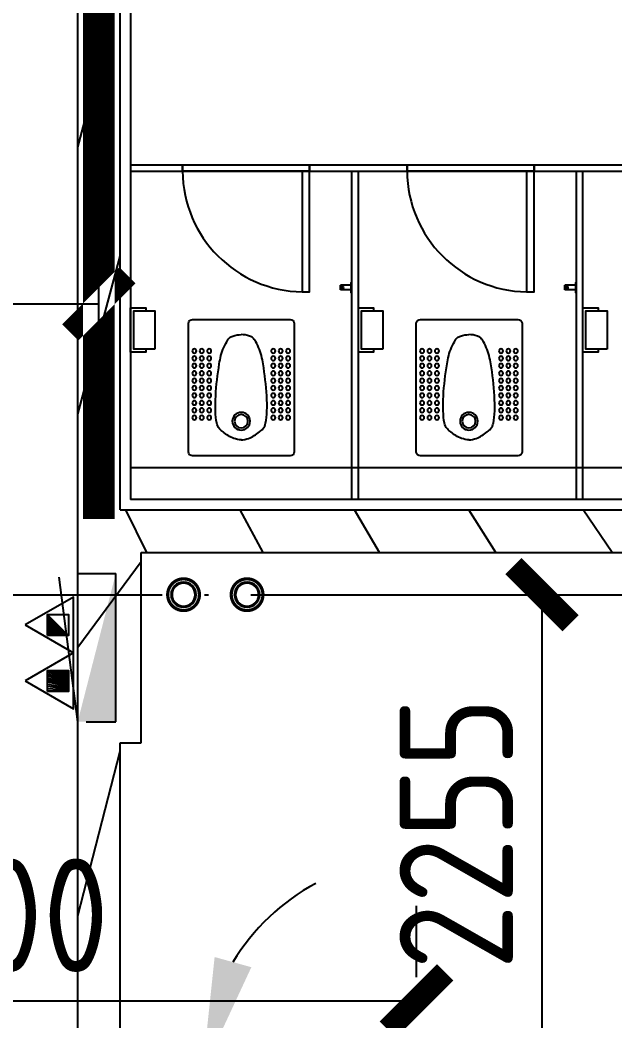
# Model space of a CAD drawing. Header units: inches. Extents: x 0 to 1813292486, y 0 to 3473589894.
# Drawn here: x 600441714 to 600444523, y 3473225405 to 3473230132 of the extents above; entities that cross this region are included whole.
import ezdxf
from ezdxf.enums import TextEntityAlignment as Align

# ---------------------------------------------------------------- set-up
doc = ezdxf.new("R2010")
doc.units = ezdxf.units.IN
doc.header["$LTSCALE"] = 1000
doc.header["$MEASUREMENT"] = 0
doc.set_wipeout_variables(frame=1)
for name, pattern in [('AX-MALL-GIRD-200$0$DOTE', [2.4200000000000004, 2, -0.2, 0.02, -0.2]), ('AX-MALL-WALL-P02-QT$0$DOTE', [2.4200000000000004, 2, -0.2, 0.02, -0.2]), ('PX-MALL-P02-LG$0$CONTINOUS', [0])]:
    doc.linetypes.add(name, pattern=pattern)
for name, color, linetype in [('A-Anno-Note', 241, 'Continuous'), ('AX-MALL-DIM-P02$0$A-Anno-Dims', 3, 'Continuous'), ('AX-MALL-DIM-P02$0$A-Detl-Thin', 131, 'Continuous'), ('AX-MALL-GIRD-200$0$A-Grid', 222, 'AX-MALL-GIRD-200$0$DOTE'), ('AX-MALL-P02-200$0$A-Anno-Note', 241, 'Continuous'), ('AX-MALL-WALL-P02$0$A-Anno-Note', 241, 'Continuous'), ('AX-MALL-WALL-P02-QT$0$_T_S__T_ELEV_A-STRS', 7, 'Continuous'), ('AX-MALL-WALL-P02-QT$0$A-Anno-Note', 241, 'Continuous'), ('AX-MALL-WALL-P02-QT$0$A-Detl-Patt', 8, 'Continuous'), ('AX-MALL-WALL-P02-QT$0$A-Detl-Thin', 131, 'Continuous'), ('AX-MALL-WALL-P02-QT$0$A-Wall', 2, 'Continuous'), ('AX-MALL-WALL-P02-QT$0$A-Wall-Patt', 13, 'Continuous'), ('AX-MALL-WALL-P02-QT$0$A-Wind', 4, 'Continuous'), ('AX-MALL-WALL-P02-QT$0$AX-MALL-WALL-P01-QT$0$AX-MALL-WALL-P01-QT$0$FC--FURN', 40, 'Continuous'), ('AX-MALL-WALL-P02-QT$0$AX-MALL-WALL-P01-QT$0$AX-MALL-WALL-P01-QT$0$FF--FIXT（洁具、厨具）', 31, 'Continuous'), ('AX-MALL-WALL-P02-QT$0$AX-MALL-WALL-P01-QT$0$AX-MALL-WALL-P01-QT$0$FF--FURN_SF(固定家俱)', 40, 'Continuous'), ('AX-MALL-WALL-P02-QT$0$AX-MALL-WALL-P01-QT$0$AX-MALL-WALL-P01-QT$0$FF-DOOR（平面门）', 70, 'Continuous'), ('AX-MALL-WALL-P02-QT$0$AX-MALL-WALL-P02-QT$0$AX-MALL-WALL-P01-QT$0$FC--FURN', 40, 'Continuous'), ('AX-MALL-WALL-P02-QT$0$AX-MALL-WALL-P02-QT$0$AX-MALL-WALL-P01-QT$0$FF-装饰完成面', 30, 'Continuous'), ('AX-MALL-ZTKD-P02$0$A-Anno-Note', 241, 'Continuous'), ('PX-MALL-P02-LG$0$P-Exsh', 31, 'Continuous'), ('PX-MALL-P02-LG$0$P-Hydt-Boxx', 221, 'Continuous'), ('PX-MALL-P02-LG$0$P-Hydt-Pipe', 221, 'Continuous'), ('PX-MALL-P02-LG$0$P-Pipe-Risr', 7, 'Continuous'), ('PX-MALL-P02-LG$0$P-Pipe-Risr-Arch', 6, 'Continuous'), ('PX-MALL-P02-LG$0$P-Pipe-Risr-W100', 6, 'Continuous'), ('PX-MALL-P02-LG$0$P-Pipe-Risr-W50', 6, 'Continuous'), ('PX-MALL-P02-LG$0$P-Sewr-Pipe', 123, 'PX-MALL-P02-LG$0$CONTINOUS')]:
    doc.layers.add(name, color=color, linetype=linetype)
doc.styles.add('AX-MALL-DIM-P02$0$_TCH_DIM_T3', font='gbenor.shx')
doc.styles.add('PX-MALL-P02-LG$0$jzfz', font='gbenor.shx', dxfattribs={"bigfont": 'gbcbig.shx'})
doc.dimstyles.new('AX-MALL-DIM-P02$0$_TCH_ARCH&&180', dxfattribs={"dimtxt": 535.5, "dimasz": 270, "dimexe": 450, "dimexo": 450, "dimgap": 137.25, "dimtad": 1, "dimdec": 0, "dimzin": 0, "dimdsep": 46, "dimtxsty": 'AX-MALL-DIM-P02$0$_TCH_DIM_T3', "dimblk": 'AX-MALL-DIM-P02$0$_ArchTick', "dimcen": 0.09, "dimclrt": 7, "dimazin": 2, "dimtfac": 1, "dimtdec": 0, "dimtix": 1, "dimtmove": 2, "dimatfit": 3, "dimfxl": 500, "dimtolj": 1, "dimtzin": 0, "dimarcsym": 0})
doc.dimstyles.new('AX-MALL-DIM-P02$0$_TCH_ARROW&&180', dxfattribs={"dimtxt": 535.5, "dimasz": 540, "dimexe": 450, "dimexo": 450, "dimgap": 137.25, "dimtad": 1, "dimdec": 0, "dimzin": 0, "dimdsep": 46, "dimtxsty": 'AX-MALL-DIM-P02$0$_TCH_DIM_T3', "dimcen": 0.09, "dimclrt": 7, "dimaunit": 1, "dimadec": 3, "dimazin": 2, "dimtfac": 1, "dimtdec": 0, "dimtix": 1, "dimtmove": 2, "dimatfit": 3, "dimfxl": 500, "dimtolj": 1, "dimtzin": 0, "dimarcsym": 0})
pattern_1 = [(45, (0, 359.0227), (-353.55353201463, 353.55353201463), [])]

# ---------------------------------------------------------------- blocks, each defined once
blk = doc.blocks.new('AX-MALL-GIRD-200')
at = {"layer": 'AX-MALL-GIRD-200$0$A-Grid'}
blk.add_line((600223757.4145118, 3473147635.412487), (600581653.41861, 3473014308.649205), dxfattribs=at)
blk = doc.blocks.new('AX-MALL-WALL-P02-QT$0$tj')
at = {"layer": 'AX-MALL-WALL-P02-QT$0$A-Detl-Patt'}
h = blk.add_hatch(dxfattribs=at)
h.set_pattern_fill('STEEL', color=256, scale=100.0000000000001, angle=50.43183869082386)
h.set_pattern_definition([(75.00000000004839, (-14278.19445574284, 156289.8254051208), (-153.3407249234246, 41.08752340989569), []), (75.00000000004839, (-14317.88195610046, 156358.5661673546), (-153.3407249234246, 41.08752340989569), [])])
edge = h.paths.add_edge_path()
edge.add_line((88101.273016572, 47666.64152574539), (87883.93542659283, 47459.84604215622))
edge.add_line((87883.93542659283, 47459.84604215622), (91571.54751467705, 43584.64122533798))
edge.add_arc((262949.389629302, 558937.705083496), 543101.4133620498, 251.6057364187558, 260.0288666978238)
edge.add_arc((172180.8466627672, -2862.146247219684), 27099.9982179492, 64.7128659603706, 96.9316049602786, ccw=False)
edge.add_arc((262948.9730309481, 558936.3205539446), 543099.9677998082, 261.6155114784545, 271.7251478115656)
edge.add_line((279298.9759148359, 16082.51663446426), (279298.9759315252, 16382.65274763107))
edge.add_arc((262948.9742454757, 558936.3204835369), 542799.9676941936, 261.62020364125146, 271.7261014454634, ccw=False)
edge.add_arc((172180.8456921196, -2862.14609140989), 27400.00151046549, 64.80631838577902, 96.83815911678944)
edge.add_arc((262949.394896181, 558937.7037490648), 542801.4137571028, 251.6136389015772, 260.02417327084333, ccw=False)
edge.add_line((91737.26096642017, 43845.69257831573), (88101.273016572, 47666.64152574539))
blk.add_lwpolyline([(88103.03003954887, 47737.33037519455), (87813.24658572674, 47461.60306501389), (91543.92713344097, 43541.13421487808, 0.03677856867194786), (168908.9495433569, 23989.2463850975, -0.1416543586965341), (183742.0972260237, 21592.70785188675, 0.04416604653312874), (279348.9759123325, 16034.00206041336), (279348.9759345055, 16434.18465709686, -0.04414427716130016), (183859.0483468771, 21979.79425859451, 0.1405450684183163), (168919.8474783897, 24393.46752309799, -0.03670519880877311), (91764.87840116024, 43889.20268630981), (88103.03007543087, 47737.33033752441)], format="xyb", dxfattribs=at)
blk.add_lwpolyline([(88101.273016572, 47666.64152574539), (87883.93542659283, 47459.84604215622), (91571.54751467705, 43584.64122533798, 0.0367693963449814), (168910.2986617088, 24039.77597379684, -0.1415142461245126), (183756.7420067787, 21641.08926153183, 0.04414024362697595), (279298.9759148359, 16082.51663446426), (279298.9759315252, 16382.65274763107, -0.04412389944666065), (183844.4648458958, 21931.40288829803, 0.1406825130026793), (168918.4574091434, 24342.94360637665, -0.03671436212623864), (91737.26096642017, 43845.69257831573)], format="xyb", close=True, dxfattribs=at)
blk = doc.blocks.new('AX-MALL-WALL-P02-QT$0$AX-MALL-WALL-P01-QT$0$AX-MALL-WALL-P01-QT$0$A$C25F07B65')
at = {"color": 1}
blk.add_lwpolyline([(-22.5, 0), (-22.5, -5), (22.5, -5), (22.5, 0)], close=True, dxfattribs=at)
for points in [[(-11, -5), (-11, -55)], [(11, -5), (11, -55)], [(11, -55), (-11, -55)]]:
    blk.add_lwpolyline(points, dxfattribs=at)
blk.add_circle((0, -45), 5, dxfattribs=at)
blk = doc.blocks.new('AX-MALL-WALL-P02-QT$0$AX-MALL-WALL-P01-QT$0$AX-MALL-WALL-P01-QT$0$VCDSV RT')
at = {"layer": 'AX-MALL-WALL-P02-QT$0$AX-MALL-WALL-P01-QT$0$AX-MALL-WALL-P01-QT$0$FF--FURN_SF(固定家俱)', "color": 251}
for points in [[(-1553098.84209966, -1826479.911805076), (-1553098.841555893, -1826509.899017009), (-1553698.84155756, -1826509.923115739), (-1553698.841553746, -1826479.935903796)], [(-1553098.84209966, -1826509.947214458), (-1553098.841555893, -1826479.960002525), (-1553698.84155756, -1826479.935903796), (-1553698.841553746, -1826509.923115739)]]:
    blk.add_lwpolyline(points, dxfattribs=at)
at = {"layer": 'AX-MALL-WALL-P02-QT$0$AX-MALL-WALL-P01-QT$0$AX-MALL-WALL-P01-QT$0$FF-DOOR（平面门）', "color": 251}
blk.add_lwpolyline([(-1553698.841553746, -1826479.923115739), (-1553098.84209966, -1826479.911805076, 0.4070509368306434), (-1553664.217446385, -1825909.914594877)], format="xyb", dxfattribs=at)
at = {"layer": 'AX-MALL-WALL-P02-QT$0$AX-MALL-WALL-P01-QT$0$AX-MALL-WALL-P01-QT$0$FF-DOOR（平面门）', "color": 3}
blk.add_lwpolyline([(-1553663.633202611, -1825909.923566568), (-1553698.841534672, -1825909.923565615), (-1553698.841553746, -1826479.935903796), (-1553663.633221684, -1826479.93590475)], close=True, dxfattribs=at)
blk = doc.blocks.new('AX-MALL-WALL-P02-QT$0$AX-MALL-WALL-P01-QT$0$AX-MALL-WALL-P01-QT$0$6栋二层平面图$0$t.holder')
blk.add_lwpolyline([(-171606.22549057, -4429.84042078245), (-171506.2254905701, -4429.84042078245), (-171506.2254905701, -4249.84042078245), (-171606.22549057, -4249.84042078245)], close=True)
blk.add_lwpolyline([(-171563.1068744659, -4429.84042078245), (-171563.1068744659, -4444.840420782449), (-171491.2254905701, -4444.840420782449), (-171491.2254900932, -4234.840420782449), (-171563.1068739891, -4234.840420782449), (-171563.1068744659, -4249.84042078245)])
blk = doc.blocks.new('AX-MALL-WALL-P02-QT$0$AX-MALL-WALL-P01-QT$0$AX-MALL-WALL-P01-QT$0$ewfd')
at = {"color": 250}
blk.add_wipeout([(323302.6650249958, 466314.476409029), (323298.66332251864, 466314.88083868043), (323294.8776801148, 466316.0547571024), (323291.4435677846, 466317.9210806403), (323288.5228893721, 466320.33427340526), (323286.08336799627, 466323.29389360757), (323284.17001375026, 466326.8649335461), (323283.0009077253, 466330.8264101287), (323282.6650249958, 466334.476409029), (323282.6650249958, 466939.476409029), (323283.0420671921, 466943.34157746437), (323284.3234099986, 466947.45043933333), (323286.02257478185, 466950.568246157), (323288.5228893721, 466953.6185446527), (323291.46228950284, 466956.0444118499), (323294.8884147194, 466957.902595086), (323298.6645358611, 466959.0722271207), (323302.28252805094, 466959.47275109665), (323762.6650249958, 466959.476409029), (323766.52946304274, 466959.09951068443), (323770.24132166675, 466957.985858744), (323773.9191480949, 466956.0095488781), (323776.80716061953, 466953.6185446527), (323779.311224187, 466950.5626190435), (323781.16109574045, 466947.0853095415), (323782.277100065, 466943.3964232483), (323782.6650249958, 466939.476409029), (323782.6634575456, 466334.2260182323), (323782.25036350096, 466330.4249258885), (323781.12287244765, 466326.7752488927), (323779.27045070205, 466323.329219378), (323776.80716061953, 466320.33427340526), (323773.76255693275, 466317.8377556908), (323770.22400144854, 466315.95987925184), (323766.41464420885, 466314.8310442892), (323762.6650249958, 466314.476409029)], dxfattribs=at)
blk.add_lwpolyline([(323282.6650249958, 466939.476409029), (323282.6650249958, 466334.476409029, 0.414213562373095), (323302.6650249958, 466314.476409029), (323762.6650249958, 466314.476409029, 0.414213562373095), (323782.6650249958, 466334.476409029), (323782.6650249958, 466939.476409029, 0.414213562373095), (323762.6650249958, 466959.476409029), (323302.6650249958, 466959.476409029, 0.414213562373095)], format="xyb", close=True)
blk.add_lwpolyline([(323282.6650249958, 466939.476409029), (323282.6650249958, 466334.476409029, 0.414213562373095), (323302.6650249958, 466314.476409029), (323762.6650249958, 466314.476409029, 0.414213562373095), (323782.6650249958, 466334.476409029), (323782.6650249958, 466939.476409029, 0.414213562373095), (323762.6650249958, 466959.476409029), (323302.6650249958, 466959.476409029, 0.414213562373095)], format="xyb", close=True)
at = {"color": 251}
for centre, radius in [((323531.9863792658, 466795.3876582197), 41.94557274732505), ((323531.9863792658, 466795.3876582197), 41.94557274732505), ((323531.9863792658, 466795.3876582197), 31.45923512725858), ((323531.9863792658, 466795.3876582197), 31.45923512725858), ((323310.7681113989, 466778.643245542), 10), ((323310.7681113989, 466778.643245542), 10), ((323345.7681113989, 466778.643245542), 10), ((323345.7681113989, 466778.643245542), 10), ((323380.7681113989, 466778.643245542), 10), ((323380.7681113989, 466778.643245542), 10), ((323683.2046471327, 466778.643245542), 10), ((323683.2046471327, 466778.643245542), 10), ((323718.2046471327, 466778.643245542), 10), ((323718.2046471327, 466778.643245542), 10), ((323753.2046471327, 466778.643245542), 10), ((323753.2046471327, 466778.643245542), 10), ((323310.7681113989, 466743.643245542), 10), ((323310.7681113989, 466743.643245542), 10), ((323345.7681113989, 466743.643245542), 10), ((323345.7681113989, 466743.643245542), 10), ((323380.7681113989, 466743.643245542), 10), ((323380.7681113989, 466743.643245542), 10), ((323683.2046471327, 466743.643245542), 10), ((323683.2046471327, 466743.643245542), 10), ((323718.2046471327, 466743.643245542), 10), ((323718.2046471327, 466743.643245542), 10), ((323753.2046471327, 466743.643245542), 10), ((323753.2046471327, 466743.643245542), 10), ((323310.7681113989, 466708.643245542), 10), ((323310.7681113989, 466708.643245542), 10), ((323310.7681113989, 466673.643245542), 10), ((323310.7681113989, 466673.643245542), 10), ((323345.7681113989, 466708.643245542), 10), ((323345.7681113989, 466708.643245542), 10), ((323345.7681113989, 466673.643245542), 10), ((323345.7681113989, 466673.643245542), 10), ((323380.7681113989, 466708.643245542), 10), ((323380.7681113989, 466708.643245542), 10), ((323380.7681113989, 466673.643245542), 10), ((323380.7681113989, 466673.643245542), 10), ((323683.2046471327, 466708.643245542), 10), ((323683.2046471327, 466708.643245542), 10), ((323683.2046471327, 466673.643245542), 10), ((323683.2046471327, 466673.643245542), 10), ((323718.2046471327, 466708.643245542), 10), ((323718.2046471327, 466708.643245542), 10), ((323718.2046471327, 466673.643245542), 10), ((323718.2046471327, 466673.643245542), 10), ((323753.2046471327, 466708.643245542), 10), ((323753.2046471327, 466708.643245542), 10), ((323753.2046471327, 466673.643245542), 10), ((323753.2046471327, 466673.643245542), 10), ((323310.7681113989, 466638.643245542), 10), ((323310.7681113989, 466638.643245542), 10), ((323345.7681113989, 466638.643245542), 10), ((323345.7681113989, 466638.643245542), 10), ((323380.7681113989, 466638.643245542), 10), ((323380.7681113989, 466638.643245542), 10), ((323683.2046471327, 466638.643245542), 10), ((323683.2046471327, 466638.643245542), 10), ((323718.2046471327, 466638.643245542), 10), ((323718.2046471327, 466638.643245542), 10), ((323753.2046471327, 466638.643245542), 10), ((323753.2046471327, 466638.643245542), 10), ((323310.7681113989, 466603.643245542), 10), ((323310.7681113989, 466603.643245542), 10), ((323345.7681113989, 466603.643245542), 10), ((323345.7681113989, 466603.643245542), 10), ((323380.7681113989, 466603.643245542), 10), ((323380.7681113989, 466603.643245542), 10), ((323683.2046471327, 466603.643245542), 10), ((323683.2046471327, 466603.643245542), 10), ((323718.2046471327, 466603.643245542), 10), ((323718.2046471327, 466603.643245542), 10), ((323753.2046471327, 466603.643245542), 10), ((323753.2046471327, 466603.643245542), 10), ((323310.7681113989, 466568.643245542), 10), ((323310.7681113989, 466568.643245542), 10), ((323310.7681113989, 466533.643245542), 10), ((323310.7681113989, 466533.643245542), 10), ((323345.7681113989, 466568.643245542), 10), ((323345.7681113989, 466568.643245542), 10), ((323345.7681113989, 466533.643245542), 10), ((323345.7681113989, 466533.643245542), 10), ((323380.7681113989, 466568.643245542), 10), ((323380.7681113989, 466568.643245542), 10), ((323380.7681113989, 466533.643245542), 10), ((323380.7681113989, 466533.643245542), 10), ((323683.2046471327, 466568.643245542), 10), ((323683.2046471327, 466568.643245542), 10), ((323683.2046471327, 466533.643245542), 10), ((323683.2046471327, 466533.643245542), 10), ((323718.2046471327, 466568.643245542), 10), ((323718.2046471327, 466568.643245542), 10), ((323718.2046471327, 466533.643245542), 10), ((323718.2046471327, 466533.643245542), 10), ((323753.2046471327, 466568.643245542), 10), ((323753.2046471327, 466568.643245542), 10), ((323753.2046471327, 466533.643245542), 10), ((323753.2046471327, 466533.643245542), 10), ((323310.7681113989, 466498.643245542), 10), ((323310.7681113989, 466498.643245542), 10), ((323345.7681113989, 466498.643245542), 10), ((323345.7681113989, 466498.643245542), 10), ((323380.7681113989, 466498.643245542), 10), ((323380.7681113989, 466498.643245542), 10), ((323683.2046471327, 466498.643245542), 10), ((323683.2046471327, 466498.643245542), 10), ((323718.2046471327, 466498.643245542), 10), ((323718.2046471327, 466498.643245542), 10), ((323753.2046471327, 466498.643245542), 10), ((323753.2046471327, 466498.643245542), 10), ((323310.7681113989, 466463.643245542), 10), ((323310.7681113989, 466463.643245542), 10), ((323345.7681113989, 466463.643245542), 10), ((323345.7681113989, 466463.643245542), 10), ((323380.7681113989, 466463.643245542), 10), ((323380.7681113989, 466463.643245542), 10), ((323683.2046471327, 466463.643245542), 10), ((323683.2046471327, 466463.643245542), 10), ((323718.2046471327, 466463.643245542), 10), ((323718.2046471327, 466463.643245542), 10), ((323753.2046471327, 466463.643245542), 10), ((323753.2046471327, 466463.643245542), 10)]:
    blk.add_circle(centre, radius, dxfattribs=at)
for points in [[(323532.6650248766, 466883.8638216704), (323520.4717212916, 466882.2286032736), (323488.4597207308, 466877.707044959), (323456.0975703001, 466853.6599709837), (323422.9914146662, 466827.120705098), (323400.9047311546, 466758.5660919397), (323414.4005647899, 466603.1887380629), (323437.4916673899, 466472.9993421583), (323456.4092613461, 466429.9087465851), (323476.310454011, 466399.6364177166), (323500.2832683325, 466389.5506935481), (323519.2872260809, 466386.2547661074), (323531.2312737703, 466386.1751430504)], [(323532.6650248766, 466883.8638216704), (323520.4717212916, 466882.2286032736), (323488.4597207308, 466877.707044959), (323456.0975703001, 466853.6599709837), (323422.9914146662, 466827.120705098), (323400.9047311546, 466758.5660919397), (323414.4005647899, 466603.1887380629), (323437.4916673899, 466472.9993421583), (323456.4092613461, 466429.9087465851), (323476.310454011, 466399.6364177166), (323500.2832683325, 466389.5506935481), (323519.2872260809, 466386.2547661074), (323531.2312737703, 466386.1751430504)], [(323531.2312737703, 466883.8638216704), (323543.4245773553, 466882.2286032736), (323575.4365779161, 466877.707044959), (323607.7987283468, 466853.6599709837), (323640.9048839808, 466827.120705098), (323662.9915674924, 466758.5660919397), (323649.495733857, 466603.1887380629), (323626.4046312571, 466472.9993421583), (323607.4870373008, 466429.9087465851), (323587.585844636, 466399.6364177166), (323563.6130303144, 466389.5506935481), (323544.609072566, 466386.2547661074), (323531.2312737703, 466386.1751430504)], [(323531.2312737703, 466883.8638216704), (323543.4245773553, 466882.2286032736), (323575.4365779161, 466877.707044959), (323607.7987283468, 466853.6599709837), (323640.9048839808, 466827.120705098), (323662.9915674924, 466758.5660919397), (323649.495733857, 466603.1887380629), (323626.4046312571, 466472.9993421583), (323607.4870373008, 466429.9087465851), (323587.585844636, 466399.6364177166), (323563.6130303144, 466389.5506935481), (323544.609072566, 466386.2547661074), (323531.2312737703, 466386.1751430504)]]:
    blk.add_open_spline(points, degree=3, knots=[1.440812088750235, 1.440812088750235, 1.440812088750235, 1.440812088750235, 37.88296620825651, 97.35998109031364, 119.2773576006894, 162.7981170504426, 436.8467338138964, 475.3307935418813, 551.816729635075, 564.080937783323, 580.9239073624212, 621.6792270419107, 621.6792270419107, 621.6792270419107, 621.6792270419107])
blk = doc.blocks.new('AX-MALL-WALL-P02-QT$0$s2')
at = {"layer": 'AX-MALL-WALL-P02-QT$0$AX-MALL-WALL-P01-QT$0$AX-MALL-WALL-P01-QT$0$FF--FURN_SF(固定家俱)', "ltscale": 2}
for points in [[(-2130.804360508919, -8409.745791435242), (3109.195516586304, -8409.745790958405)], [(-2130.8043602705, -8439.745781421661), (3109.19560110569, -8439.745781421661)], [(-2130.8043602705, -8439.745781421661), (4699.195123076439, -8439.745781421661)], [(-1085.431366682053, -9989.745781898499), (-1085.431366562843, -8439.745780467987)], [(-1055.431376218796, -9989.745781421661), (-1055.431375980377, -8439.745780467987)], [(-25.4308899641037, -9989.745781421661), (-25.43088984489441, -8439.745780467987)], [(4.569100618362427, -9989.745780944824), (4.569100737571716, -8439.745780467987)]]:
    blk.add_lwpolyline(points, dxfattribs=at)
at = {"layer": 'AX-MALL-WALL-P02-QT$0$AX-MALL-WALL-P02-QT$0$AX-MALL-WALL-P01-QT$0$FC--FURN', "ltscale": 2}
blk.add_lwpolyline([(-2130.804859757423, -9839.745581626892), (3112.339701890945, -9839.745582580566)], dxfattribs=at)
at = {"layer": 'AX-MALL-WALL-P02-QT$0$AX-MALL-WALL-P02-QT$0$AX-MALL-WALL-P01-QT$0$FF-装饰完成面'}
for p in [(-2130.804859399796, -6549.739534854889), (4699.195083379745, -9989.745780467987)]:
    blk.add_line(p, (-2130.804859042168, -9989.745779514313), dxfattribs=at)
at = {"layer": 'AX-MALL-WALL-P02-QT$0$AX-MALL-WALL-P01-QT$0$AX-MALL-WALL-P01-QT$0$FC--FURN', "color": 70, "xscale": -0.9999999999999999, "rotation": 180}
for p in [(-325140.5918893814, 457174.7306275368), (-324065.2184063196, 457174.7306280136)]:
    blk.add_blockref('AX-MALL-WALL-P02-QT$0$AX-MALL-WALL-P01-QT$0$AX-MALL-WALL-P01-QT$0$ewfd', p, dxfattribs=at)
at = {"layer": 'AX-MALL-WALL-P02-QT$0$AX-MALL-WALL-P01-QT$0$AX-MALL-WALL-P01-QT$0$FF--FIXT（洁具、厨具）', "extrusion": (0, 0, -1), "xscale": -1, "zscale": -1, "rotation": 90}
for p in [(1085.431366801262, -8989.745781421661), (25.43089020252228, -8989.745781421661)]:
    blk.add_blockref('AX-MALL-WALL-P02-QT$0$AX-MALL-WALL-P01-QT$0$AX-MALL-WALL-P01-QT$0$A$C25F07B65', p, dxfattribs=at)
at = {"layer": 'AX-MALL-WALL-P02-QT$0$AX-MALL-WALL-P01-QT$0$AX-MALL-WALL-P01-QT$0$FF--FIXT（洁具、厨具）', "ltscale": 3, "xscale": -1, "rotation": 3.8419813572433e-06}
for p in [(-173622.0301440954, -4849.916859149933), (-172546.6571617126, -4849.91685962677), (-171486.6566851139, -4849.91685962677)]:
    blk.add_blockref('AX-MALL-WALL-P02-QT$0$AX-MALL-WALL-P01-QT$0$AX-MALL-WALL-P01-QT$0$6栋二层平面图$0$t.holder', p, dxfattribs=at)
at = {"layer": 'AX-MALL-WALL-P02-QT$0$AX-MALL-WALL-P01-QT$0$AX-MALL-WALL-P01-QT$0$FF-DOOR（平面门）', "color": 2, "extrusion": (0, 0, -1), "xscale": -0.9999999999999999, "zscale": -0.9999999999999999, "rotation": 179.9999999999999}
for p in [(1554984.272924304, -1834919.644806862), (1553924.272447586, -1834919.644807339)]:
    blk.add_blockref('AX-MALL-WALL-P02-QT$0$AX-MALL-WALL-P01-QT$0$AX-MALL-WALL-P01-QT$0$VCDSV RT', p, dxfattribs=at)
blk = doc.blocks.new('AX-MALL-WALL-P02-QT')
at = {"layer": 'AX-MALL-WALL-P02-QT$0$A-Wall-Patt'}
h = blk.add_hatch(dxfattribs=at)
h.set_pattern_fill('普通砖', color=256, scale=200, style=0)
h.set_pattern_definition(pattern_1)
h.paths.add_polyline_path([(600258674.8099496, 3473132220.799445), (600259217.8024569, 3473133678.382633), (600259030.3848274, 3473133748.201199), (600258487.3923202, 3473132290.618011)])
at = {"layer": 'AX-MALL-WALL-P02-QT$0$_T_S__T_ELEV_A-STRS', "linetype": 'AX-MALL-WALL-P02-QT$0$DOTE', "const_width": 150}
blk.add_lwpolyline([(600234247.8536268, 3473153011.494684), (600262405.5662599, 3473142521.920496), (600259473.1864733, 3473134650.380063), (600277652.6965212, 3473127877.979127), (600276745.0551592, 3473125441.549947), (600276745.055159, 3473125441.549947), (600276046.8694955, 3473123567.373652), (600279607.804453, 3473122240.820894), (600279607.8044529, 3473122240.820893), (600286917.0919989, 3473119517.896807), (600286114.1784856, 3473117362.594068), (600305090.2134603, 3473110293.464231), (600303222.5668081, 3473105280.042639), (600316013.8200127, 3473100514.925489), (600314879.2683095, 3473097469.389009), (600322235.4102613, 3473094729.010282), (600324225.2394023, 3473100070.412719), (600344138.3625215, 3473092652.190045), (600342323.0797966, 3473087779.331682), (600442122.9674294, 3473050600.945104)], dxfattribs=at)
at = {"layer": 'AX-MALL-WALL-P02-QT$0$A-Wall'}
for p, q in [((600259030.3848274, 3473133748.201199), (600259379.477659, 3473134685.289346)), ((600258487.3923202, 3473132290.618011), (600259030.3848274, 3473133748.201199)), ((600258674.8099496, 3473132220.799445), (600259217.8024569, 3473133678.382633)), ((600259217.8024569, 3473133678.382633), (600259311.5112715, 3473133643.47335))]:
    blk.add_line(p, q, dxfattribs=at)
at = {"layer": 'AX-MALL-WALL-P02-QT$0$A-Detl-Thin', "rotation": 339.5681613091762}
blk.add_blockref('AX-MALL-WALL-P02-QT$0$tj', (600144118.6961328, 3473128496.287411), dxfattribs=at)
at = {"layer": 'AX-MALL-WALL-P02-QT$0$A-Wind'}
blk.add_blockref('AX-MALL-GIRD-200', (0, 0), dxfattribs=at)
at = {"layer": 'AX-MALL-WALL-P02-QT$0$A-Anno-Note', "rotation": 339.5681613093759}
blk.add_blockref('AX-MALL-WALL-P02-QT$0$s2', (600265150.2118146, 3473143356.003345), dxfattribs=at)
at = {"layer": 'AX-MALL-WALL-P02-QT$0$A-Wall-Patt'}
h = blk.add_hatch(dxfattribs=at)
h.set_pattern_fill('普通砖', color=256, scale=200, style=0)
h.set_pattern_definition(pattern_1)
h.paths.add_polyline_path([(600259535.6590167, 3473134627.107207), (600259601.8045715, 3473134709.179594), (600262080.3636763, 3473141362.505435), (600261955.4185901, 3473141409.051146), (600261858.0367638, 3473141338.615187), (600259379.4776591, 3473134685.289346)])
h = blk.add_hatch(dxfattribs=at)
h.set_pattern_fill('普通砖', color=256, scale=200, style=0)
h.set_pattern_definition(pattern_1)
h.paths.add_polyline_path([(600259535.6590168, 3473134627.107207), (600259625.6948199, 3473134486.852682), (600263842.5914799, 3473132915.934939), (600263959.57315, 3473132943.498199), (600264006.1188608, 3473133068.443285), (600259601.8045715, 3473134709.179594)])
h = blk.add_hatch(dxfattribs=at)
h.set_pattern_fill('普通砖', color=256, scale=200, style=0)
h.set_pattern_definition(pattern_1)
h.paths.add_polyline_path([(600259030.3848274, 3473133748.201199), (600259311.5112715, 3473133643.47335), (600259625.6948199, 3473134486.852682), (600259535.659017, 3473134627.107207), (600259379.477659, 3473134685.289346)])
at = {"layer": 'AX-MALL-WALL-P02-QT$0$A-Wall'}
for p, q in [((600259601.8045715, 3473134709.179594), (600262080.3636763, 3473141362.505435)), ((600259379.4776591, 3473134685.289346), (600261858.0367638, 3473141338.615187)), ((600259601.8045715, 3473134709.179594), (600264006.1188608, 3473133068.443285)), ((600259311.5112715, 3473133643.47335), (600259625.6948199, 3473134486.852682)), ((600259625.6948199, 3473134486.852682), (600263842.5914799, 3473132915.934939))]:
    blk.add_line(p, q, dxfattribs=at)
blk = doc.blocks.new('AX-MALL-WALL-P02')
at = {"layer": 'AX-MALL-WALL-P02$0$A-Anno-Note'}
blk.add_blockref('AX-MALL-WALL-P02-QT', (0, 0), dxfattribs=at)
blk = doc.blocks.new('PX-MALL-P02-LG$0$XHS1')
at = {"layer": 'PX-MALL-P02-LG$0$P-Hydt-Boxx', "ltscale": 0.7}
for p, q in [((350.0030006170273, 240), (-332.898939371109, 327.2950124740601)), ((350.0030006170273, 240), (-349.9969996213913, 240)), ((-349.9969997406006, 239.9999995231628), (-349.9969996213913, 60)), ((350.0030003786087, 200), (350.003000497818, 60)), ((350.0030006170273, 60), (-349.996999502182, 60))]:
    blk.add_line(p, q, dxfattribs=at)
blk.add_solid([(350.0030006170273, 240), (350.0030002593994, 60.00000047683716), (-349.9969996213913, 60)], dxfattribs=at)
blk = doc.blocks.new('PX-MALL-P02-LG$0$MHQ')
at = {"layer": 'PX-MALL-P02-LG$0$P-Exsh', "ltscale": 0.7}
h = blk.add_hatch(dxfattribs=at)
h.set_pattern_fill('ANSI31', color=256, scale=25, style=0)
h.set_pattern_definition([(45, (-160019.2306599375, -42228.3236173685), (-28.0633003783411, 28.0633003783411), [])])
h.paths.add_polyline_path([(-75.0000000015425, 185.1731819980414), (75, 185.1731819980414), (75, 35.17318199802685), (-75.0000000015425, 35.17318199802685)])
for points in [[(0, 346.4101615137042), (-200, -1.455191522836685e-11), (200, -1.455191522836685e-11)], [(0, 346.4101615137042), (-200, -1.455191522836685e-11), (200, -1.455191522836685e-11)], [(0, 346.4101615137042), (-200, -1.455191522836685e-11), (200, -1.455191522836685e-11)], [(-75.0000000015425, 185.1731819980414), (75, 185.1731819980414), (75, 35.17318199802685), (-75.0000000015425, 35.17318199802685)]]:
    blk.add_lwpolyline(points, close=True, dxfattribs=at)
blk = doc.blocks.new('PX-MALL-P02-LG$0$20200929200250')
at = {"layer": 'PX-MALL-P02-LG$0$P-Exsh', "ltscale": 0.7, "xscale": 0.6600000001490116, "yscale": 0.6600000001490116, "zscale": 0.6600000001490116}
for p in [(-132.0000001192093, 40), (131.9999997615814, 40)]:
    blk.add_blockref('PX-MALL-P02-LG$0$MHQ', p, dxfattribs=at)
blk = doc.blocks.new('PX-MALL-P02-LG$0$20211220143732')
at = {"layer": 'PX-MALL-P02-LG$0$P-Exsh'}
blk.add_blockref('PX-MALL-P02-LG$0$20200929200250', (-374.9999999407155, 219.6219584928522), dxfattribs=at)
at = {"layer": 'PX-MALL-P02-LG$0$P-Hydt-Boxx', "ltscale": 0.7, "xscale": -1}
blk.add_blockref('PX-MALL-P02-LG$0$XHS1', (-349.9969999989844, 0), dxfattribs=at)
blk = doc.blocks.new('PX-MALL-P02-LG$0$P-Risr')
at = {"layer": 'PX-MALL-P02-LG$0$P-Pipe-Risr-W50'}
h = blk.add_hatch(color=0, dxfattribs=at)
edge = h.paths.add_edge_path()
edge.add_ellipse((0, 0), major_axis=(47.05795628796547, 47.05795628796547), ratio=0.9999999999999695, start_angle=225.0000000000009, end_angle=405.0000000000009, ccw=False)
edge.add_ellipse((0, 0), major_axis=(47.05795628796764, 47.05795628796764), ratio=0.9999999999998785, start_angle=133.9675974886221, end_angle=225.0000000000035, ccw=False)
edge.add_line((-66.53919663240958, 1.199087783927098), (-54.4367953546693, 1.199087783927098))
edge.add_ellipse((0, 0), major_axis=(-38.50196423560672, 38.50196423560672), ratio=0.9999999999999859, start_angle=43.73814098242129, end_angle=134.9999999999996)
edge.add_ellipse((0, 0), major_axis=(38.50196423561096, 38.50196423561096), ratio=0.9999999999998216, start_angle=225.0000000000051, end_angle=405.0000000000051)
edge.add_ellipse((0, 0), major_axis=(38.50196423560679, 38.50196423560679), ratio=0.9999999999999831, start_angle=45.00000000000048, end_angle=133.7381409824204)
edge.add_line((-54.43679535467527, 1.199087783927098), (-66.53919663241555, 1.199087783927098))
edge.add_ellipse((0, 0), major_axis=(-47.05795628796762, 47.05795628796762), ratio=0.9999999999998742, start_angle=-45.00000000000358, end_angle=43.967597488629224, ccw=False)
at = {"layer": 'PX-MALL-P02-LG$0$P-Pipe-Risr-Arch', "ltscale": 0.7}
blk.add_circle((0, 0), 59.29000000000001, dxfattribs=at)
at = {"layer": 'PX-MALL-P02-LG$0$P-Pipe-Risr-W100', "color": 0, "const_width": 15}
blk.add_lwpolyline([(-75, 0, 1), (75, 0, 1)], format="xyb", close=True, dxfattribs=at)
at = {"layer": 'PX-MALL-P02-LG$0$P-Pipe-Risr-W50'}
blk.add_circle((0, 0), 54.45000000000001, dxfattribs=at)
at = {"layer": 'PX-MALL-P02-LG$0$P-Pipe-Risr', "style": 'PX-MALL-P02-LG$0$jzfz', "width": 0.6, "flags": 1}
for tag, p in [('SYS-MARK', (0.3310501334344735, -45.65933377496549)), ('RANGE', (0.3337570973526454, -45.67887874227017))]:
    blk.add_attdef(tag, text='', height=0.015625, dxfattribs=at).set_placement(p, align=Align.MIDDLE)
blk = doc.blocks.new('PX-MALL-P02-LG')
at = {"layer": 'PX-MALL-P02-LG$0$P-Exsh', "rotation": 69.56816369132838}
blk.add_blockref('PX-MALL-P02-LG$0$20211220143732', (600259534.5602484, 3473134414.089437), dxfattribs=at)
at = {"layer": 'PX-MALL-P02-LG$0$P-Hydt-Pipe', "color": 221, "xscale": -1, "rotation": 339.568161591672}
blk.add_blockref('PX-MALL-P02-LG$0$P-Risr', (600259743.2931262, 3473134229.616751), dxfattribs=at)
at = {"layer": 'PX-MALL-P02-LG$0$P-Sewr-Pipe', "ltscale": 0.7, "xscale": -1, "rotation": 69.56816129718885}
blk.add_blockref('PX-MALL-P02-LG$0$P-Risr', (600260024.4191979, 3473134124.887905), dxfattribs=at)
blk = doc.blocks.new('AX-MALL-ZTKD-P02')
at = {"layer": 'AX-MALL-ZTKD-P02$0$A-Anno-Note'}
blk.add_blockref('AX-MALL-GIRD-200', (0, 0), dxfattribs=at)
blk = doc.blocks.new('AX-MALL-DIM-P02$0$_ArchTick')
at = {"color": 0, "linetype": 'ByBlock', "const_width": 0.4}
blk.add_lwpolyline([(-0.5, -0.5), (0.5, 0.5)], dxfattribs=at)
blk = doc.blocks.new('*D552')
at = {"layer": 'AX-MALL-DIM-P02$0$A-Anno-Dims', "color": 0, "lineweight": -2, "transparency": 16777216}
for p, q in [((600257614.6126449, 3473136249.818501), (600257849.5672019, 3473136880.519299)), ((600257692.475426, 3473136458.829633), (600259847.7781589, 3473135655.916112)), ((600259769.9153779, 3473135446.904979), (600260004.8699348, 3473136077.605777))]:
    blk.add_line(p, q, dxfattribs=at)
at = {"layer": 'AX-MALL-DIM-P02$0$A-Anno-Dims', "color": 0, "lineweight": -2, "transparency": 16777216, "xscale": 270, "yscale": 270, "zscale": 270}
for p, rotation in [((600257692.475426, 3473136458.829633), 159.5681610734026), ((600259847.7781589, 3473135655.916112), 339.5681610734027)]:
    blk.add_blockref('AX-MALL-DIM-P02$0$_ArchTick', p, dxfattribs=dict(at, rotation=rotation))
at = {"layer": 'AX-MALL-DIM-P02$0$A-Anno-Dims', "color": 7, "transparency": 16777216, "insert": (600258911.5093908, 3473136436.893571), "char_height": 535.5, "attachment_point": 5, "rotation": 339.5681610734027, "style": 'AX-MALL-DIM-P02$0$_TCH_DIM_T3'}
blk.add_mtext('\\A1;2300', dxfattribs=at)
blk = doc.blocks.new('*D555')
at = {"layer": 'AX-MALL-DIM-P02$0$A-Anno-Dims', "color": 0, "lineweight": -2, "transparency": 16777216}
for p, q in [((600261195.7805105, 3473133688.522597), (600261751.1698908, 3473133481.623756)), ((600260542.1227355, 3473131525.17064), (600261329.4802246, 3473133638.715531)), ((600260408.4230214, 3473131574.977706), (600260963.8124017, 3473131368.078866))]:
    blk.add_line(p, q, dxfattribs=at)
at = {"layer": 'AX-MALL-DIM-P02$0$A-Anno-Dims', "color": 0, "lineweight": -2, "transparency": 16777216, "xscale": 270, "yscale": 270, "zscale": 270}
for p, rotation in [((600261329.4802246, 3473133638.715531), 69.56816131980706), ((600260542.1227355, 3473131525.17064), 249.5681613198071)]:
    blk.add_blockref('AX-MALL-DIM-P02$0$_ArchTick', p, dxfattribs=dict(at, rotation=rotation))
at = {"layer": 'AX-MALL-DIM-P02$0$A-Anno-Dims', "color": 7, "transparency": 16777216, "insert": (600260556.2807803, 3473132723.325682), "char_height": 535.5, "attachment_point": 5, "rotation": 69.56816131980706, "style": 'AX-MALL-DIM-P02$0$_TCH_DIM_T3'}
blk.add_mtext('\\A1;2255', dxfattribs=at)
blk = doc.blocks.new('*D556')
at = {"layer": 'AX-MALL-DIM-P02$0$A-Anno-Dims', "color": 0, "lineweight": -2, "transparency": 16777216}
for p, q in [((600256301.7637268, 3473133585.039757), (600256419.323728, 3473133900.612217)), ((600256262.2319537, 3473133478.922551), (600260104.2933567, 3473132047.641941)), ((600260143.8251297, 3473132153.759147), (600260261.3851309, 3473132469.331607))]:
    blk.add_line(p, q, dxfattribs=at)
at = {"layer": 'AX-MALL-DIM-P02$0$A-Anno-Dims', "color": 0, "lineweight": -2, "transparency": 16777216, "xscale": 270, "yscale": 270, "zscale": 270}
for p, rotation in [((600256262.2319537, 3473133478.922551), 159.5681613123769), ((600260104.2933567, 3473132047.641941), 339.5681613123769)]:
    blk.add_blockref('AX-MALL-DIM-P02$0$_ArchTick', p, dxfattribs=dict(at, rotation=rotation))
at = {"layer": 'AX-MALL-DIM-P02$0$A-Anno-Dims', "color": 7, "transparency": 16777216, "insert": (600258324.6452519, 3473133142.802946), "char_height": 535.5, "attachment_point": 5, "rotation": 339.5681613123769, "style": 'AX-MALL-DIM-P02$0$_TCH_DIM_T3'}
blk.add_mtext('\\A1;4100', dxfattribs=at)
blk = doc.blocks.new('*D557')
at = {"layer": 'AX-MALL-DIM-P02$0$A-Anno-Dims', "color": 0, "lineweight": -2, "transparency": 16777216}
for start, end in [(97.60160345211635, 128.5848824386796), (159.5681614252429, 232.7809131595177), (263.764192146081, 294.7474711326443)]:
    blk.add_arc((600259986.7333558, 3473131732.069483), 1010.865827293349, start, end, dxfattribs=at)
at = {"layer": 'AX-MALL-DIM-P02$0$A-Anno-Dims', "color": 0, "transparency": 16777216}
for points in [[(600259429.165375, 3473132469.444813), (600259283.4011421, 3473132575.051576), (600259039.4629703, 3473132084.955495)], [(600259843.6151955, 3473130643.578691), (600259910.2497218, 3473130810.790652), (600259375.2965753, 3473130927.088251)]]:
    blk.add_solid(points, dxfattribs=at)
at = {"layer": 'AX-MALL-DIM-P02$0$A-Anno-Dims', "color": 7, "transparency": 16777216, "insert": (600259677.7287877, 3473131325.252482), "char_height": 535.5, "attachment_point": 5, "rotation": 322.78091301086874, "style": 'AX-MALL-DIM-P02$0$_TCH_DIM_T3'}
blk.add_mtext('\\A1;73°12\'46"', dxfattribs=at)
blk = doc.blocks.new('AX-MALL-DIM-P02')
at = {"layer": 'AX-MALL-DIM-P02$0$A-Detl-Thin'}
blk.add_blockref('AX-MALL-ZTKD-P02', (-2.384185791015625e-06, 9.5367431640625e-07), dxfattribs=at)
at = {"layer": 'AX-MALL-DIM-P02$0$A-Anno-Dims'}
for p1, p2, distance, picture, middle in [((600257457.5208688, 3473135828.128835), (600259612.8236018, 3473135025.215313), 673.0431945487271, '*D552', (600258911.5093908, 3473136436.893571)), ((600256144.6719525, 3473133163.350091), (600259986.7333554, 3473131732.069481), 336.75856561561176, '*D556', (600258324.6452519, 3473133142.802946)), ((600259986.7333554, 3473131732.069481), (600260774.0908446, 3473133845.614372), -592.6757070777101, '*D555', (600260556.2807803, 3473132723.325682))]:
    dim = blk.add_aligned_dim(p1=p1, p2=p2, distance=distance, dimstyle='AX-MALL-DIM-P02$0$_TCH_ARCH&&180', dxfattribs=at)
    dim.commit()
    dim.dimension.update_dxf_attribs({"geometry": picture, "text_midpoint": middle})
dim = blk.add_angular_dim_3p(base=(600258978.2961109, 3473131662.040603), center=(600259986.7333559, 3473131732.069483), p1=(600259039.46297, 3473132084.955495), p2=(600259375.2965752, 3473130927.08825), dimstyle='AX-MALL-DIM-P02$0$_TCH_ARROW&&180', dxfattribs=at)
dim.commit()
dim.dimension.update_dxf_attribs({"geometry": '*D557', "text_midpoint": (600259677.7287877, 3473131325.252482), "dimtype": 133})
blk = doc.blocks.new('AX-MALL-P02-200')
at = {"layer": 'AX-MALL-P02-200$0$A-Anno-Note'}
blk.add_blockref('AX-MALL-WALL-P02', (0, 0), dxfattribs=at)
for name in ['AX-MALL-DIM-P02', 'PX-MALL-P02-LG']:
    blk.add_blockref(name, (0, 0), dxfattribs=at)

msp = doc.modelspace()

# ---------------------------------------------------------------- block references
at = {"layer": 'A-Anno-Note', "rotation": 20.43183869077545}
msp.add_blockref('AX-MALL-P02-200', (1250392458.527329, 9048125.682563305), dxfattribs=at)

doc.saveas('drawing.dxf')
